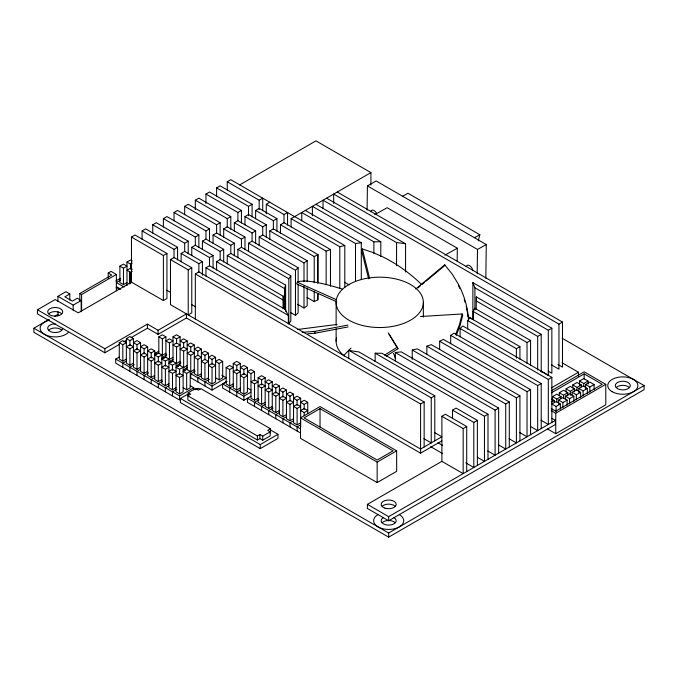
<?xml version="1.0" encoding="UTF-8"?>
<svg xmlns="http://www.w3.org/2000/svg" width="678" height="678" viewBox="0 0 678 678"><rect width="100%" height="100%" fill="white"/><g stroke="black" fill="none" stroke-linecap="round" stroke-linejoin="round"><path stroke-width="1.02" d="M367.095 210.138L367.417 185.899L376.188 180.984L486.27 244.538L485.829 278.26M457.167 260.886L457.328 248.224L387.155 207.705L374.739 214.655M477.176 273.692L477.498 249.453L486.27 244.538M216.604 270.03L216.604 261.649L220.155 259.598L283.243 296.269A96.581 55.757 0 0 0 283.311 299.922L283.336 308.558M476.202 309.304L476.371 296.913L541.214 334.356L541.214 372.086M468.566 319.897A96.361 88.267 20.8 0 0 458.269 284.023L452.133 274.039L444.76 264.827L444.539 265.717L425.987 281.175M478.278 240.809L479.838 234.724L407.978 193.238L402.656 196.222M420.504 316.516L462.176 313.973L459.404 324.72L455.641 334.398M284.472 309.499L284.472 288.54L285.624 285.107L230.8 253.453L227.249 255.504L227.249 263.886M342.144 289.014L332.669 286.226A96.361 15.865 23.2 0 0 304.219 281.014L300.083 281.311L297.303 282.243L296.71 283.955L336.695 301.786M456.235 335.424L459.998 325.737L462.777 314.999L462.176 313.973M473.269 319.897L473.269 311.516L474.583 308.176L530.577 340.5L530.577 365.654M290.82 275.819L290.82 320.88L288.828 323.83L288.828 278.768L290.82 275.819L241.436 247.309L237.893 249.36L237.893 257.742M421.606 284.489A96.361 57.664 41.5 0 0 382.748 256.843L372.476 252.335L362.323 248.962L361.501 250.199L368.603 278.76M467.701 328.974L467.701 320.584L469.812 317.702L519.933 346.644L519.933 359.221M290.964 312.77L295.472 315.372L295.472 270.31L298.117 267.742L252.08 241.165L248.538 243.207L248.538 251.597M295.472 315.372L298.117 312.804L298.117 284.506M343.627 355.611L351.051 348.085M460.099 336.856L460.099 328.466L462.837 325.974L551.858 377.366L551.858 422.436M415.724 289.023L444.76 264.827M417.928 287.896L420.343 285.879M421.953 284.54L424.377 282.523M303.998 281.802L303.998 262.945L307.185 260.725L262.725 235.02L259.174 237.063L259.174 245.453M297.591 304.303L303.998 308.007L307.185 305.786L307.185 287.972M388.274 332.839L397.164 347.263L384.443 355.153M397.164 347.263L397.978 348.755L386.113 356.162M450.7 343.738L450.7 335.347L454.04 333.186L541.214 383.519L541.214 428.581M131.464 282.124L131.464 237.063L135.007 235.02L166.941 253.453L166.941 298.515L163.39 300.566L131.464 282.124L78.25 312.855L55.189 299.54L37.451 309.778L37.451 313.88L104.853 352.789L119.345 344.424M142.1 239.309L142.1 230.918L145.651 228.876L177.577 247.309L177.577 259.886M152.745 233.164L152.745 224.774L156.296 222.731L188.221 241.165L188.221 253.742M163.39 227.02L163.39 218.63L166.941 216.587L198.866 235.02L198.866 247.597M174.034 220.875L174.034 212.485L177.577 210.443L209.51 228.876L209.51 241.453M184.679 214.723L184.679 206.341L188.221 204.298L220.155 222.731L220.155 235.308M195.323 209.629L195.323 200.196L198.866 198.154L230.8 216.587L230.8 229.156M205.959 203.485L205.959 194.052L209.51 192.01L241.436 210.443L241.436 223.011M216.604 196.289L216.604 187.908L220.155 185.857L252.08 204.298L252.08 216.867M227.249 190.145L227.249 181.763L230.8 179.712L294.65 216.655M239.665 184.908L315.94 140.863L370.925 172.61L370.925 185.119M57.927 301.439L57.927 296.32L65.91 291.709L69.809 293.964L69.809 300.108M69.809 293.964L64.842 296.828L72.292 301.134L77.258 298.261L81.165 300.515L81.165 311.778M119.887 266.149L123.438 264.098L126.981 266.149L123.438 268.2L119.887 266.149L119.887 282.54L123.438 284.582L126.981 282.54M126.981 285.608L126.981 262.055L130.532 260.005L132.303 261.03M108.2 278.149L108.2 273.022L111.039 271.386L116.362 274.463L116.362 290.845M126.981 262.055L130.532 264.098L132.303 263.081M79.818 300.676L79.818 293.506L111.751 275.073L108.2 273.022M79.818 293.506L81.597 294.532L116.362 274.463M57.927 296.32L73.182 305.125L81.165 300.515M132.303 269.225L130.532 268.2L126.981 270.242L130.532 272.293L132.303 271.268M562.121 338.229L644.1 385.562L644.1 389.664L388.664 537.137L33.9 332.313L33.9 328.211L49.113 319.431M54.604 316.262L58.266 314.151M115.887 280.878L120.455 278.243M120.777 279.972L116.345 282.54L124.201 287.074M131.464 237.063L163.39 255.504L166.941 253.453M142.1 230.918L174.034 249.36L177.577 247.309M152.745 224.774L184.679 243.207L188.221 241.165M163.39 218.63L195.323 237.063L198.866 235.02M174.034 212.485L205.959 230.918L209.51 228.876M184.679 206.341L216.604 224.774L220.155 222.731M195.323 200.196L227.249 218.63L230.8 216.587M205.959 194.052L237.893 212.485L241.436 210.443M216.604 187.908L248.538 206.341L252.08 204.298M227.249 181.763L259.174 200.196L262.725 198.154L262.725 210.722M170.483 259.598L174.034 257.547L191.772 267.793L191.772 312.855L188.221 314.897L188.221 269.836L170.483 259.598L170.483 304.659L420.597 449.056L441.887 436.768L434.573 432.547M181.128 261.835L181.128 253.453L184.679 251.402L202.417 261.649L202.417 275.268M191.772 255.691L191.772 247.309L195.323 245.258L213.062 255.504L213.062 268.073M202.417 249.546L202.417 241.165L205.959 239.114L223.698 249.36L223.698 261.928M213.062 243.402L213.062 235.02L216.604 232.969L234.342 243.207L234.342 255.784M223.698 237.258L223.698 228.876L227.249 226.825L244.987 237.063L244.987 249.64M234.342 231.113L234.342 222.731L237.893 220.681L255.631 230.918L255.631 243.495M244.987 224.969L244.987 216.587L248.538 214.536L266.276 224.774L266.276 237.351M255.631 218.825L255.631 210.443L259.174 208.392L276.912 218.63L276.912 231.206M266.276 213.723L266.276 204.298L269.819 202.247M188.221 269.836L191.772 267.793M181.128 253.453L198.866 263.691L202.417 261.649M191.772 247.309L209.51 257.547L213.062 255.504M202.417 241.165L220.155 251.402L223.698 249.36M213.062 235.02L230.8 245.258L234.342 243.207M223.698 228.876L241.436 239.114L244.987 237.063M234.342 222.731L252.08 232.969L255.631 230.918M244.987 216.587L262.725 226.825L266.276 224.774M255.631 210.443L273.37 220.681L276.912 218.63M266.276 204.298L284.014 214.536L287.557 212.485L287.557 225.062M195.323 318.999L195.323 273.937L198.866 271.886L424.148 401.952L424.148 447.014M205.959 276.175L205.959 267.793L209.51 265.742L285.506 309.558A96.581 55.757 0 0 0 288.345 315.414L288.345 323.796M269.819 239.309L269.819 230.918L273.37 228.876L317.99 254.64L317.99 282.929M280.463 233.164L280.463 224.774L284.014 222.731L330.474 249.555L330.474 286.235M291.108 227.02L291.108 218.63L370.925 172.61M37.451 309.778L104.853 348.695L147.423 324.118L158.067 330.262L186.45 313.88L186.45 317.974L420.597 453.158L441.887 440.87M119.269 342.678L122.82 340.636L126.362 342.678L122.82 344.729L119.269 342.678L119.269 359.069L122.82 361.111L126.362 359.069M133.456 363.162L129.913 365.213L126.362 363.162L126.362 338.585L129.913 336.534L133.456 338.585L133.456 367.256L137.007 369.307L140.558 367.256M123.879 341.814L126.591 340.237M131.125 337.627L147.423 328.211L158.067 334.356L186.45 317.974M126.362 338.585L129.913 340.636L133.456 338.585M129.913 348.823L133.456 346.78L129.913 344.729L126.362 346.78L129.913 348.823L129.913 365.213M140.558 342.678L137.007 340.636L133.456 342.678L137.007 344.729L140.558 342.678L140.558 371.358L144.1 373.409L147.651 371.358M115.718 359.069L179.577 395.935L179.577 400.028L115.718 363.162L115.718 359.069L119.269 357.018M158.822 353.23L158.822 336.839L162.373 334.796L165.915 336.839L165.915 357.323M137.007 352.924L140.558 350.873L137.007 348.823L133.456 350.873L137.007 352.924L137.007 369.307M147.651 346.78L144.1 344.729L140.558 346.78L144.1 348.823L147.651 346.78L147.651 375.451L151.194 377.502L154.745 375.451M158.822 336.839L162.373 338.89L165.915 336.839M126.362 361.111L122.82 363.162L122.82 367.256M173.009 361.416L173.009 336.839L176.56 334.796L180.111 336.839L180.111 365.518M144.1 357.018L147.651 354.967L144.1 352.924L140.558 354.967L144.1 357.018L144.1 373.409M154.745 350.873L151.194 348.823L147.651 350.873L151.194 352.924L154.745 350.873L154.745 379.553L158.296 381.595L161.839 379.553M169.466 342.983L173.009 340.941L169.466 338.89L165.915 340.941L169.466 342.983L169.466 359.374L173.009 357.323M173.009 336.839L176.56 338.89L180.111 336.839M134.346 364.696L129.913 367.256L129.913 371.358M155.27 355.272L155.27 353.23L158.822 351.179M176.56 342.983L173.009 345.034L176.56 347.085L180.111 345.034L176.56 342.983L176.56 338.89M151.194 361.111L154.745 359.069L151.194 357.018L147.651 359.069L151.194 361.111L151.194 377.502M165.915 353.23L162.373 355.272L158.296 352.924L154.745 354.967L158.296 357.018L161.839 354.967L161.839 383.646L165.39 385.697L168.932 383.646M187.204 340.941L183.653 338.89L180.111 340.941L183.653 342.983L187.204 340.941L187.204 369.612M140.558 369.307L137.007 371.358L137.007 375.451M162.373 359.374L162.373 357.323L166.805 354.764M183.653 347.085L180.111 349.128L183.653 351.179L187.204 349.128L183.653 347.085L183.653 342.983M158.296 365.213L161.839 363.162L158.296 361.111L154.745 363.162L158.296 365.213L158.296 381.595M169.466 359.374L165.39 357.018L161.839 359.069L165.39 361.111L168.932 359.069L168.932 387.74L172.483 389.791L176.034 387.74M194.298 345.034L190.747 342.983L187.204 345.034L190.747 347.085L194.298 345.034L194.298 373.714L197.849 375.756L201.391 373.714M148.533 372.892L144.1 375.451L144.1 379.553M169.466 363.467L169.466 361.416L173.009 359.374M190.747 351.179L187.204 353.23L190.747 355.272L194.298 353.23L190.747 351.179L190.747 347.085M165.39 369.307L168.932 367.256L165.39 365.213L161.839 367.256L165.39 369.307L165.39 385.697M180.111 361.416L176.56 363.467L172.483 361.111L168.932 363.162L172.483 365.213L176.034 363.162L176.034 391.842L179.577 393.884L183.128 391.842L183.128 367.256L179.577 369.307L176.034 367.256L179.577 365.213L183.653 367.561L187.204 365.518M201.391 349.128L197.849 347.085L194.298 349.128L197.849 351.179L201.391 349.128L201.391 377.807L204.942 379.858L208.485 377.807M154.745 377.502L151.194 379.553L151.194 383.646M176.56 367.561L176.56 365.518L180.992 362.959M197.849 355.272L194.298 357.323L197.849 359.374L201.391 357.323L197.849 355.272L197.849 351.179M172.483 373.4L176.034 371.358L172.483 369.307L168.932 371.358L172.483 373.4L172.483 389.791M208.485 353.23L204.942 351.179L201.391 353.23L204.942 355.272L208.485 353.23L208.485 381.9L212.036 383.951L215.587 381.9L215.587 357.323L212.036 355.272L208.485 357.323L212.036 359.374L215.587 357.323M162.728 381.087L158.296 383.646L158.296 387.74M183.653 371.663L183.653 369.612L187.204 367.561M204.942 359.374L201.391 361.416L204.942 363.467L208.485 361.416L204.942 359.374L204.942 355.272M179.577 377.502L183.128 375.451L179.577 373.4L176.034 375.451L179.577 377.502L179.577 393.884M194.298 369.612L190.747 371.663L186.67 369.307L183.128 371.358L186.67 373.4L190.221 371.358L190.221 387.74L186.67 389.791L183.128 387.74M168.932 385.697L165.39 387.74L165.39 391.842M226.223 381.9L212.036 390.096L190.747 377.807L190.747 373.714L195.188 371.146M212.036 367.561L215.587 365.518L212.036 363.467L208.485 365.518L212.036 367.561L212.036 383.951M222.681 361.416L219.13 359.374L215.587 361.416L219.13 363.467L222.681 361.416L222.681 377.807L219.13 379.858L215.587 377.807M176.916 389.282L172.483 391.842L172.483 395.935M201.391 375.756L197.849 377.807L197.849 381.9M226.138 367.518L229.689 365.467L233.24 367.518L229.689 369.561L226.138 367.518L226.138 383.901L229.689 385.952L233.24 383.901M240.334 387.994L236.783 390.045L233.24 387.994L233.24 363.416L236.783 361.374L240.334 363.416L240.334 392.096L243.877 394.138L247.428 392.096L247.428 367.518L243.877 365.467L240.334 367.518L243.877 369.561L247.428 367.518M179.577 395.935L193.772 387.74L193.772 389.791M209.375 379.341L204.942 381.9L204.942 386.002M188.213 395.799L188.213 392.723L195.586 388.469L198.417 390.113L200.9 388.672L270.514 428.776L270.514 432.869M233.24 363.416L236.783 365.467L240.334 363.416M269.802 429.589L277.972 434.301L277.972 438.403L260.233 448.641L180.407 402.554L180.407 398.461L188.391 393.85M195.484 389.757L198.146 388.223L199.959 389.265M270.514 428.776L267.674 430.411L270.158 431.852L270.158 435.946L262.717 440.242L259.877 438.607L257.394 440.039L187.857 399.893L187.857 395.799L190.696 394.155L188.213 392.723M190.747 373.714L212.036 386.002L226.223 377.807L221.791 375.248M236.783 373.663L240.334 371.612L236.783 369.561L233.24 371.612L236.783 373.663L236.783 390.045M250.979 396.189L243.877 400.283L222.596 387.994L222.596 383.901L227.028 381.341M243.877 377.756L247.428 375.705L243.877 373.663L240.334 375.705L243.877 377.756L243.877 394.138M254.521 371.612L250.979 369.561L247.428 371.612L250.979 373.663L254.521 371.612L254.521 380.833M233.24 385.952L229.689 387.994L229.689 392.096M265.166 402.334L261.615 404.385L258.072 402.334L258.072 377.756L261.615 375.705L265.166 377.756L265.166 406.436L268.717 408.478L272.259 406.436M240.334 390.045L236.783 392.096L236.783 396.189M254.521 383.901L258.072 381.85L254.521 379.807L250.979 381.85L254.521 383.901L254.521 400.283L258.072 398.24M258.072 377.756L261.615 379.807L265.166 377.756M222.596 383.901L243.877 396.189L250.979 392.096M261.615 387.994L265.166 385.952L261.615 383.901L258.072 385.952L261.615 387.994L261.615 404.385M272.259 381.85L268.717 379.807L265.166 381.85L268.717 383.901L272.259 381.85L272.259 410.529L275.81 412.58L279.353 410.529M268.717 392.096L272.259 390.045L268.717 387.994L265.166 390.045L268.717 392.096L268.717 408.478M279.353 385.952L275.81 383.901L272.259 385.952L275.81 387.994L279.353 385.952L279.353 414.622L282.904 416.673L286.455 414.622M258.954 399.774L254.521 402.334L254.521 406.436M275.81 396.189L279.353 394.138L275.81 392.096L272.259 394.138L275.81 396.189L275.81 412.58M286.455 390.045L282.904 387.994L279.353 390.045L282.904 392.096L286.455 390.045L286.455 418.724L289.998 420.767L293.549 418.724M265.166 404.385L261.615 406.436L261.615 410.529M282.904 400.283L286.455 398.24L282.904 396.189L279.353 398.24L282.904 400.283L282.904 416.673M293.549 394.138L289.998 392.096L286.455 394.138L289.998 396.189L293.549 394.138L293.549 422.818L297.091 424.869L300.642 422.818M273.149 407.97L268.717 410.529L268.717 414.622M289.998 404.385L293.549 402.334L289.998 400.283L286.455 402.334L289.998 404.385L289.998 420.767M300.642 398.24L297.091 396.189L293.549 398.24L297.091 400.283L300.642 398.24L300.642 426.911M279.353 412.58L275.81 414.622L275.81 418.724M297.091 408.478L300.642 406.427L297.091 404.385L293.549 406.427L297.091 408.478L297.091 424.869M307.736 402.334L304.193 400.283L300.642 402.334L304.193 404.385L307.736 402.334L307.736 413.597M286.455 416.673L282.904 418.724L282.904 422.818M187.857 395.799L257.394 435.946L259.877 434.513L262.717 436.149L270.158 431.852M304.193 412.58L307.736 410.529L304.193 408.478L300.642 410.529L304.193 412.58L304.193 415.648M293.549 420.767L289.998 422.818L289.998 426.911M300.524 417.86L320.033 406.588L396.664 450.836L396.664 471.32L377.154 482.583L300.524 438.344L300.524 417.86L377.154 462.099L396.664 450.836M320.033 408.639L304.066 417.86L377.154 460.048L393.113 450.836L320.033 408.639L320.033 427.072M180.407 398.461L260.233 444.548L277.972 434.301M300.642 424.869L297.091 426.911L297.091 431.013M195.323 273.937L420.597 403.995L424.148 401.952M348.755 350.289L431.242 397.85L434.784 395.808L358.891 351.924A96.581 55.757 0 0 1 348.755 350.289L348.755 358.67M467.701 320.584L516.382 348.695L519.933 346.644M473.269 311.516L527.026 342.551L530.577 340.5M476.202 300.913L537.671 336.407L541.214 334.356M541.061 371.129L548.316 375.324L548.316 330.262L551.858 328.211L551.858 373.273L548.231 371.18M333.678 203.485L333.678 194.052L558.952 324.118L562.503 322.067L562.503 367.129L557.926 364.484M551.756 418.275L555.409 420.385L555.409 424.479L388.664 520.746L367.383 508.458L367.383 504.364L441.887 461.345L441.887 416.284L445.429 414.241L466.718 426.53L466.718 471.591M452.523 418.529L452.523 410.139L456.074 408.097L477.363 420.385L477.363 465.447M441.887 416.284L463.167 428.572L466.718 426.53M452.523 410.139L473.812 422.428L477.363 420.385M375.154 361.569L375.154 353.187L484.456 416.284L487.999 414.241L487.999 459.303M395.299 360.908L395.299 352.526L495.101 410.139L498.644 408.097L498.644 453.158M412.232 359.442L412.232 350.009L505.737 403.995L509.288 401.952L509.288 447.014M426.869 354.56L426.869 346.178L516.382 397.85L519.933 395.808L519.933 440.87M439.641 349.636L439.641 341.254L527.026 391.706L530.577 389.664L530.577 434.725M450.7 335.347L537.671 385.562L541.214 383.519M541.036 420.275L548.316 424.479L548.316 379.417L551.858 377.366M551.409 387.875L578.47 372.247L578.47 376.349M551.4 390.74L584.148 371.841L605.785 384.333L605.785 404.817L555.765 433.7L547.646 429.013M551.341 392.833L584.148 373.892L602.234 384.333L555.765 411.165L551.239 408.554M552.57 400.723L552.57 396.622L556.824 394.164L561.087 396.622L561.087 398.672M559.308 395.808L559.308 392.731L563.571 390.274L567.825 392.731L567.825 395.808M566.054 391.909L566.054 388.841L570.308 386.384L574.563 388.841L574.563 391.909M572.791 388.019L572.791 384.951L577.046 382.494L581.309 384.951L581.309 386.994M579.529 385.155L579.529 381.061L583.792 378.604L588.046 381.061L588.046 384.129M551.79 401.995L554.341 400.52L554.341 402.562M552.57 396.622L556.824 399.079L561.087 396.622M559.308 392.731L563.571 395.189L567.825 392.731M566.054 388.841L570.308 391.299L574.563 388.841M572.791 384.951L577.046 387.409L581.309 384.951M579.529 381.061L583.792 383.519L588.046 381.061M558.604 404.207L558.604 400.105L562.859 397.647L567.113 400.105L567.113 405.224M565.342 399.291L565.342 396.215L569.596 393.757L573.859 396.215L573.859 401.334M572.079 395.393L572.079 392.325L576.342 389.867L580.597 392.325L580.597 397.444M578.826 392.528L578.826 388.435L583.08 385.977L587.334 388.435L587.334 393.554M585.563 388.638L585.563 384.536L589.818 382.078L594.081 384.536L594.081 389.664M560.375 403.995L556.121 401.537L551.858 403.995L556.121 406.453L560.375 403.995L560.375 409.122M558.604 400.105L562.859 402.562L567.113 400.105M565.342 396.215L569.596 398.672L573.859 396.215M572.079 392.325L576.342 394.782L580.597 392.325M578.826 388.435L583.08 390.892L587.334 388.435M585.563 384.536L589.818 386.994L594.081 384.536M551.256 410.614L555.765 413.216L605.785 384.333M367.383 504.364L388.664 516.653L555.409 420.385M33.9 328.211L388.664 533.035L644.1 385.562M474.515 237.707L479.838 234.724M444.912 255.174L457.328 248.224M269.819 230.918L314.219 256.555L317.99 254.64M306.973 297.43L314.219 301.617L317.99 299.701L317.99 293.413M439.641 341.254L443.48 339.415L530.577 389.664M280.463 224.774L326.143 251.123L330.474 249.555M426.869 346.178L431.327 344.644L519.933 395.808M291.108 218.63L339.797 246.741L344.797 245.521L344.797 287.438M412.232 350.009L417.351 348.865L509.288 401.952M302.235 332.296L314.728 331.398L347.907 325.076M307.575 333.83L314.948 333.237L348.128 326.915M301.752 220.875L301.752 212.485L355.509 243.521L361.289 242.766L361.289 279.446M297.718 329.449L337.119 324.431M395.299 352.526L401.249 351.865L498.644 408.097M312.389 215.774L312.389 206.341L373.866 241.834L380.79 241.732L380.79 256.403M375.154 353.187L375.587 353.196A96.581 55.757 0 0 0 381.909 353.238L487.999 414.241M405.571 272.048L405.571 243.758L404.791 243.631A96.581 55.757 0 0 0 396.571 242.58L323.033 200.196L323.033 208.578M297.303 282.243L336.339 299.651M367.417 185.899L477.498 249.453M337.229 192.01L562.503 322.067M326.584 198.154L405.571 243.758M472.871 319.287L472.871 282.607L551.858 328.211M315.94 204.298L380.79 241.732M305.295 210.443L361.289 242.766M562.003 362.747L578.47 372.247M294.65 216.587L344.797 245.521M468.295 316.838L472.871 319.482M551.629 364.95L558.952 369.179L558.952 324.118M460.099 328.466L548.316 379.417M551.79 399.045L554.341 400.52M344.577 282.277L349.128 284.904M259.174 237.063L303.998 262.945M248.538 243.207L295.472 270.31M237.893 249.36L288.828 278.768M530.349 426.394L537.671 430.623L537.671 385.562M227.249 255.504L284.472 288.54M519.746 432.564L527.026 436.768L527.026 391.706M216.604 261.649L283.336 300.168M509.076 438.7L516.382 442.912L516.382 397.85M498.406 444.827L505.737 449.056L505.737 403.995M487.77 450.972L495.101 455.201L495.101 410.139M477.363 457.252L484.456 461.345L484.456 416.284M437.903 442.666L442.446 445.285M166.737 290.201L170.381 292.311M191.772 304.659L195.323 306.71M423.911 438.683L431.242 442.912L431.242 397.85M465.828 462.888L473.812 467.489L473.812 422.428M430.632 446.658L442.446 453.48M441.887 461.345L463.167 473.634L463.167 428.572M116.345 286.633L120.709 289.15M116.192 287.353L119.777 289.43M247.428 387.994L250.979 390.045M254.521 400.283L250.979 398.24L250.979 373.663M300.642 428.962L247.428 398.24L247.428 402.334L300.642 433.056M155.27 353.23L157.05 354.255M162.373 357.323L164.144 358.348M169.466 361.416L171.237 362.442M176.56 365.518L178.331 366.544M183.653 369.612L185.433 370.637M190.221 385.697L193.772 387.74M472.871 282.607L474.914 287.803L548.316 330.262M205.959 267.793L288.345 315.414M389.087 334.339L397.978 348.755M394.503 355.331L395.681 358.264M393.511 353.34L395.469 358.213M362.323 248.962L369.68 278.539M314.728 331.398L314.948 333.237M589.818 386.994L589.818 392.121M584.148 373.892L584.148 379.01M583.792 383.519L583.792 386.587M583.08 390.892L583.08 396.011M577.046 387.409L577.046 390.477M576.342 394.782L576.342 399.901M570.308 391.299L570.308 395.393M569.596 398.672L569.596 403.791M563.571 395.189L563.571 398.266M562.859 402.562L562.859 407.681M556.824 399.079L556.824 402.156M556.121 406.453L556.121 411.58M555.765 413.216L555.765 433.7M537.671 336.407L537.671 369.942M527.026 342.551L527.026 363.51M516.382 348.695L516.382 358.128M476.371 296.913L476.371 300.057M474.914 287.803L474.914 309.812M434.784 395.808L434.784 440.87M423.36 302.354A43.621 25.179 0 0 1 357.933 324.16A43.621 25.179 0 0 1 357.933 280.548A43.621 25.179 0 0 1 423.36 302.354L423.36 317.084M420.597 403.995L420.597 453.158M396.571 242.58L396.571 265.632M388.664 516.653L388.664 520.746M388.664 533.035L388.664 537.137M377.154 462.099L377.154 482.583M373.866 241.834L373.866 253.36M355.509 243.521L355.509 281.251M339.797 246.741L339.797 288.659M336.127 302.354L336.127 325.491M336.127 328.652L336.127 341.271M326.143 251.123L326.143 284.658M317.719 254.775L317.719 283.065M317.719 293.549L317.719 299.837M314.219 256.555L314.219 282.751M314.219 291.142L314.219 301.617M307.185 260.725L307.185 281.684M304.193 404.385L304.193 409.504M303.998 285.997L303.998 308.007M298.117 267.742L298.117 282.412M297.091 400.283L297.091 405.41M289.998 396.189L289.998 401.308M285.624 285.107L285.624 311.304M285.506 285.421L285.506 310.575M284.014 214.536L284.014 222.918M283.251 296.032L283.251 308.6M282.904 392.096L282.904 397.215M275.81 387.994L275.81 393.121M273.37 220.681L273.37 229.062M268.717 383.901L268.717 389.019M262.725 226.825L262.725 235.207M262.717 436.149L262.717 440.242M261.615 379.807L261.615 384.926M260.233 444.548L260.233 448.641M259.877 434.513L259.877 438.607M259.174 200.196L259.174 209.629M257.394 435.946L257.394 440.039M252.08 232.969L252.08 241.351M248.538 206.341L248.538 215.774M243.877 369.561L243.877 374.68M243.877 396.189L243.877 400.283M241.436 239.114L241.436 247.495M237.893 212.485L237.893 220.875M236.783 365.467L236.783 370.586M230.8 245.258L230.8 253.64M229.689 369.561L229.689 385.952M227.249 218.63L227.249 227.02M220.155 251.402L220.155 259.784M219.13 363.467L219.13 379.858M216.604 224.774L216.604 233.164M212.036 359.374L212.036 364.493M212.036 386.002L212.036 390.096M209.51 257.547L209.51 265.929M205.959 230.918L205.959 239.309M204.942 363.467L204.942 379.858M198.866 263.691L198.866 272.081M197.849 359.374L197.849 375.756M195.323 237.063L195.323 245.453M190.747 355.272L190.747 371.663M186.67 373.4L186.67 389.791M184.679 243.207L184.679 251.597M183.653 351.179L183.653 367.561M179.577 369.307L179.577 374.425M176.56 347.085L176.56 363.467M174.034 249.36L174.034 257.742M172.483 365.213L172.483 370.332M165.39 361.111L165.39 366.239M163.39 255.504L163.39 300.566M162.373 338.89L162.373 355.272M158.296 357.018L158.296 362.137M158.067 330.262L158.067 334.356M151.194 352.924L151.194 358.043M147.423 324.118L147.423 328.211M144.1 348.823L144.1 353.95M137.007 344.729L137.007 349.848M130.532 264.098L130.532 269.225M130.532 272.293L130.532 283.557M129.913 340.636L129.913 345.755M129.464 271.683L129.464 283.972M123.438 268.2L123.438 284.582M122.82 344.729L122.82 361.111M104.853 348.695L104.853 352.789M81.597 294.532L81.597 310.922M73.182 305.125L73.182 310.244M57.927 311.685L57.927 315.779M393.986 517.678A7.526 4.348 0 0 1 393.986 523.823A7.526 4.348 0 0 1 383.35 523.823A7.526 4.348 0 0 1 383.35 517.678M48.672 330.135A7.526 4.348 0 0 1 61.706 330.135M382.146 522.67A7.526 4.348 0 0 1 395.181 522.67M62.715 328.211A7.526 4.348 0 0 1 55.189 332.559A7.526 4.348 0 0 1 47.663 328.211A7.526 4.348 0 0 1 55.189 323.872M616.294 387.485A7.526 4.348 0 0 1 629.328 387.485M68.224 332.559A15.052 8.687 0 0 1 43.867 333.94A15.052 8.687 0 0 1 49.426 320.186M399.308 514.602A15.052 8.687 0 0 1 399.308 526.891A15.052 8.687 0 0 1 378.027 526.891A15.052 8.687 0 0 1 378.027 514.602M466.117 266.751A5.017 2.941 60.8 0 1 469.583 265.674A5.017 2.941 60.8 0 1 472.964 270.708M370.637 211.629A5.017 2.941 60.8 0 1 376.595 213.206M382.146 506.288A7.526 4.348 0 0 1 395.181 506.288M48.672 313.753A7.526 4.348 0 0 1 61.706 313.753M344.288 355.942A43.621 25.179 0 0 1 336.5 337.983M458.54 285.853A96.361 88.267 20.8 0 1 459.955 288.701M464.235 299.456A96.361 88.267 20.8 0 1 465.159 302.456M466.21 306.49A96.361 88.267 20.8 0 1 467.981 316.694M617.489 388.638A7.526 4.348 0 0 0 630.082 386.689A7.526 4.348 0 0 0 620.87 381.367A7.526 4.348 0 0 0 617.489 388.638M612.175 391.706A15.052 8.687 0 0 0 637.354 387.816A15.052 8.687 0 0 0 618.921 377.171A15.052 8.687 0 0 0 612.175 391.706M384.901 508.127A7.526 4.348 0 0 0 396.189 504.364A7.526 4.348 0 0 0 384.901 500.601A7.526 4.348 0 0 0 384.901 508.127M51.426 315.592A7.526 4.348 0 0 0 62.715 311.829A7.526 4.348 0 0 0 51.426 308.066A7.526 4.348 0 0 0 51.426 315.592"/></g></svg>
